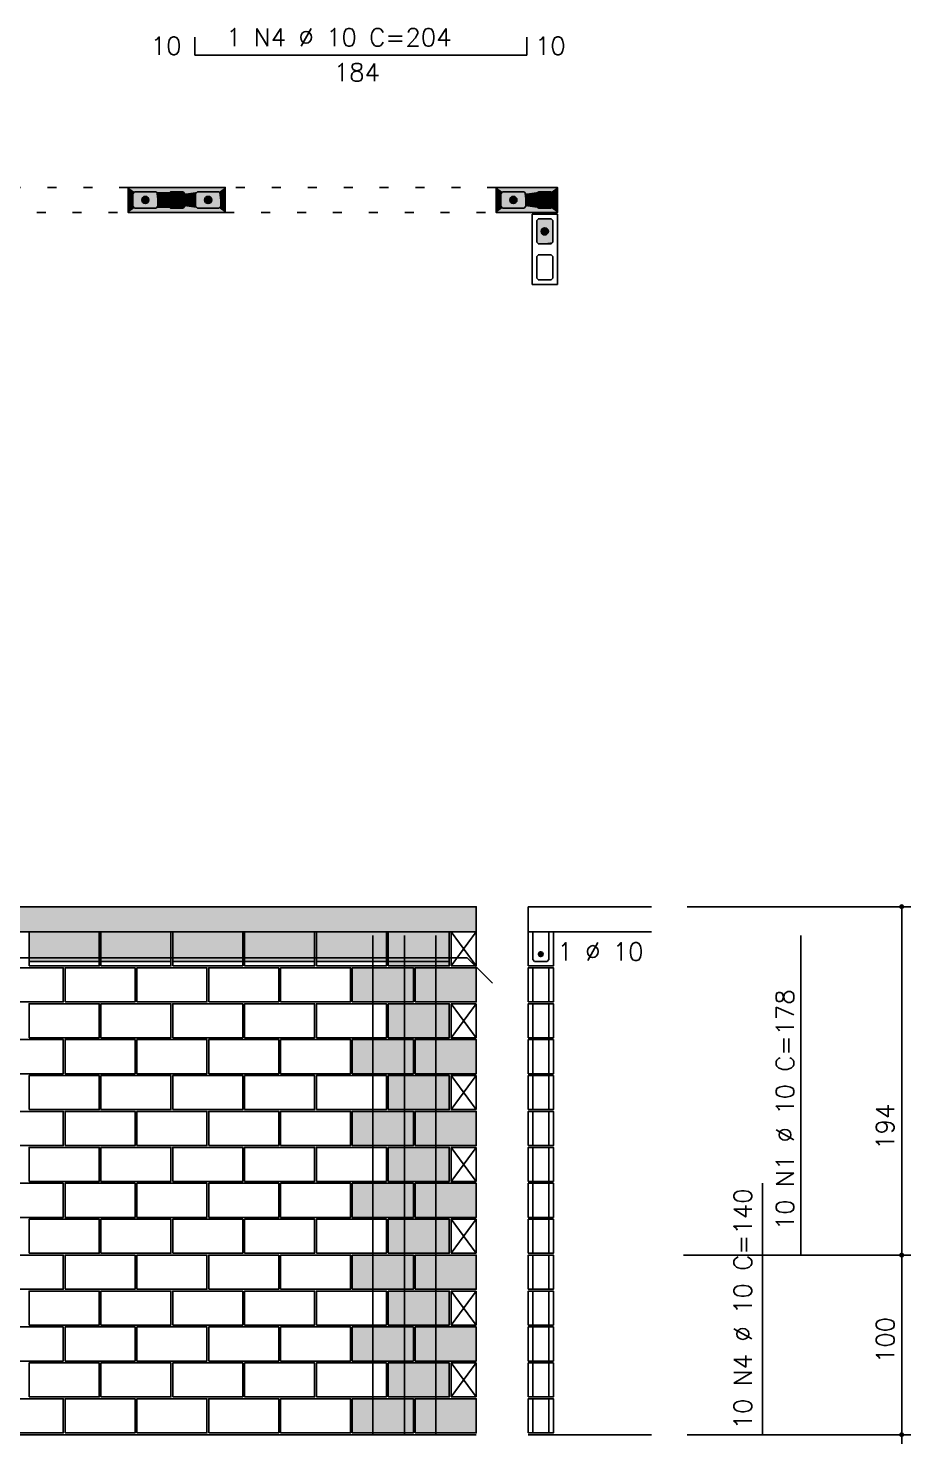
# Model space of a CAD drawing. Extents: x -1.9 to 86, y -1.6 to 60.9.
# Drawn here: x 26.25 to 36.08, y 29.34 to 45.1 of the extents above; entities that cross this region are included whole.
import ezdxf

# ---------------------------------------------------------------- set-up
doc = ezdxf.new("R2010")
doc.units = 0
doc.header["$MEASUREMENT"] = 0
doc.linetypes.add('ESTILO_TQS_0002', pattern=[0.4, 0.1, -0.3])
for name, color, linetype in [('PENA_01', 1, 'CONTINUOUS'), ('PENA_02', 2, 'CONTINUOUS'), ('PENA_03', 3, 'CONTINUOUS'), ('PENA_05', 5, 'CONTINUOUS'), ('PENA_09', 254, 'CONTINUOUS'), ('PENA_11', 252, 'CONTINUOUS'), ('PENA_19', 240, 'CONTINUOUS'), ('PENA_21', 100, 'CONTINUOUS')]:
    doc.layers.add(name, color=color, linetype=linetype)
doc.styles.get("Standard").update_dxf_attribs({"font": 'ROMANS.SHX'})

msp = doc.modelspace()

# ---------------------------------------------------------------- linework, layer by layer
at = {"layer": 'PENA_01', "linetype": 'Continuous'}
for p, q in [((26.257, 34.707), (27.037, 34.707)), ((27.057, 34.707), (27.837, 34.707)), ((27.857, 34.707), (28.637, 34.707)), ((28.657, 34.707), (29.437, 34.707)), ((29.457, 34.707), (30.237, 34.707)), ((30.257, 34.707), (30.937, 34.707))]:
    msp.add_line(p, q, dxfattribs=at)
for points in [[(27.411, 43.257), (27.431, 43.277), (27.671, 43.277), (27.691, 43.257), (27.691, 43.117), (27.671, 43.097), (27.431, 43.097), (27.411, 43.117), (27.411, 43.257)], [(27.811, 43.257), (27.831, 43.277), (27.971, 43.277), (27.991, 43.257), (27.991, 43.117), (27.971, 43.097), (27.831, 43.097), (27.811, 43.117), (27.811, 43.257)], [(28.111, 43.257), (28.131, 43.277), (28.371, 43.277), (28.391, 43.257), (28.391, 43.117), (28.371, 43.097), (28.131, 43.097), (28.111, 43.117), (28.111, 43.257)], [(31.771, 43.277), (31.531, 43.277), (31.511, 43.257), (31.511, 43.117), (31.531, 43.097), (31.771, 43.097), (31.791, 43.117), (31.791, 43.257), (31.771, 43.277)], [(32.071, 43.277), (31.931, 43.277), (31.911, 43.257), (31.911, 43.117), (31.931, 43.097), (32.071, 43.097), (32.091, 43.117), (32.091, 43.257), (32.071, 43.277)], [(32.071, 42.697), (32.091, 42.717), (32.091, 42.957), (32.071, 42.977), (31.931, 42.977), (31.911, 42.957), (31.911, 42.717), (31.931, 42.697), (32.071, 42.697)], [(32.071, 42.297), (32.091, 42.317), (32.091, 42.557), (32.071, 42.577), (31.931, 42.577), (31.911, 42.557), (31.911, 42.317), (31.931, 42.297), (32.071, 42.297)]]:
    msp.add_lwpolyline(points, dxfattribs=at)
at = {"layer": 'PENA_02', "linetype": 'Continuous'}
for p, q in [((27.361, 43.327), (28.441, 43.327)), ((27.361, 43.047), (27.361, 43.327)), ((28.441, 43.327), (28.441, 43.047)), ((28.441, 43.047), (27.361, 43.047)), ((31.237, 35.037), (30.957, 35.037)), ((30.957, 35.037), (30.957, 34.657)), ((31.237, 34.657), (31.237, 35.037)), ((30.957, 34.657), (31.237, 34.657)), ((31.237, 34.237), (30.957, 34.237)), ((30.957, 34.237), (30.957, 33.857)), ((31.237, 33.857), (31.237, 34.237)), ((30.957, 33.857), (31.237, 33.857)), ((31.237, 33.437), (30.957, 33.437)), ((30.957, 33.437), (30.957, 33.057)), ((31.237, 33.057), (31.237, 33.437)), ((30.957, 33.057), (31.237, 33.057)), ((31.237, 32.637), (30.957, 32.637)), ((30.957, 32.637), (30.957, 32.257)), ((31.237, 32.257), (31.237, 32.637)), ((30.957, 32.257), (31.237, 32.257)), ((31.237, 31.837), (30.957, 31.837)), ((30.957, 31.837), (30.957, 31.457)), ((31.237, 31.457), (31.237, 31.837)), ((30.957, 31.457), (31.237, 31.457)), ((31.237, 31.037), (30.957, 31.037)), ((30.957, 31.037), (30.957, 30.657)), ((31.237, 30.657), (31.237, 31.037)), ((30.957, 30.657), (31.237, 30.657)), ((31.237, 30.237), (30.957, 30.237)), ((30.957, 30.237), (30.957, 29.857)), ((31.237, 29.857), (31.237, 30.237)), ((30.957, 29.857), (31.237, 29.857)), ((8.257, 29.437), (31.237, 29.437))]:
    msp.add_line(p, q, dxfattribs=at)
for points in [[(32.141, 43.327), (31.461, 43.327), (31.461, 43.047), (32.141, 43.047), (32.141, 43.327)], [(32.141, 42.247), (32.141, 43.027), (31.861, 43.027), (31.861, 42.247), (32.141, 42.247)], [(8.257, 35.317), (31.237, 35.317), (31.237, 35.037), (21.537, 35.037), (21.537, 33.857), (21.257, 33.857), (21.257, 35.037), (8.257, 35.037), (8.257, 35.317)], [(26.257, 34.657), (27.037, 34.657), (27.037, 35.037), (26.257, 35.037), (26.257, 34.657)], [(27.057, 34.657), (27.837, 34.657), (27.837, 35.037), (27.057, 35.037), (27.057, 34.657)], [(27.857, 34.657), (28.637, 34.657), (28.637, 35.037), (27.857, 35.037), (27.857, 34.657)], [(28.657, 34.657), (29.437, 34.657), (29.437, 35.037), (28.657, 35.037), (28.657, 34.657)], [(29.457, 34.657), (30.237, 34.657), (30.237, 35.037), (29.457, 35.037), (29.457, 34.657)], [(30.257, 34.657), (30.937, 34.657), (30.937, 35.037), (30.257, 35.037), (30.257, 34.657)], [(25.857, 34.257), (26.637, 34.257), (26.637, 34.637), (25.857, 34.637), (25.857, 34.257)], [(26.657, 34.257), (27.437, 34.257), (27.437, 34.637), (26.657, 34.637), (26.657, 34.257)], [(27.457, 34.257), (28.237, 34.257), (28.237, 34.637), (27.457, 34.637), (27.457, 34.257)], [(28.257, 34.257), (29.037, 34.257), (29.037, 34.637), (28.257, 34.637), (28.257, 34.257)], [(29.057, 34.257), (29.837, 34.257), (29.837, 34.637), (29.057, 34.637), (29.057, 34.257)], [(29.857, 34.257), (30.537, 34.257), (30.537, 34.637), (29.857, 34.637), (29.857, 34.257)], [(30.557, 34.257), (31.237, 34.257), (31.237, 34.637), (30.557, 34.637), (30.557, 34.257)], [(26.257, 33.857), (27.037, 33.857), (27.037, 34.237), (26.257, 34.237), (26.257, 33.857)], [(27.057, 33.857), (27.837, 33.857), (27.837, 34.237), (27.057, 34.237), (27.057, 33.857)], [(27.857, 33.857), (28.637, 33.857), (28.637, 34.237), (27.857, 34.237), (27.857, 33.857)], [(28.657, 33.857), (29.437, 33.857), (29.437, 34.237), (28.657, 34.237), (28.657, 33.857)], [(29.457, 33.857), (30.237, 33.857), (30.237, 34.237), (29.457, 34.237), (29.457, 33.857)], [(30.257, 33.857), (30.937, 33.857), (30.937, 34.237), (30.257, 34.237), (30.257, 33.857)], [(25.857, 33.457), (26.637, 33.457), (26.637, 33.837), (25.857, 33.837), (25.857, 33.457)], [(26.657, 33.457), (27.437, 33.457), (27.437, 33.837), (26.657, 33.837), (26.657, 33.457)], [(27.457, 33.457), (28.237, 33.457), (28.237, 33.837), (27.457, 33.837), (27.457, 33.457)], [(28.257, 33.457), (29.037, 33.457), (29.037, 33.837), (28.257, 33.837), (28.257, 33.457)], [(29.057, 33.457), (29.837, 33.457), (29.837, 33.837), (29.057, 33.837), (29.057, 33.457)], [(29.857, 33.457), (30.537, 33.457), (30.537, 33.837), (29.857, 33.837), (29.857, 33.457)], [(30.557, 33.457), (31.237, 33.457), (31.237, 33.837), (30.557, 33.837), (30.557, 33.457)], [(26.257, 33.057), (27.037, 33.057), (27.037, 33.437), (26.257, 33.437), (26.257, 33.057)], [(27.057, 33.057), (27.837, 33.057), (27.837, 33.437), (27.057, 33.437), (27.057, 33.057)], [(27.857, 33.057), (28.637, 33.057), (28.637, 33.437), (27.857, 33.437), (27.857, 33.057)], [(28.657, 33.057), (29.437, 33.057), (29.437, 33.437), (28.657, 33.437), (28.657, 33.057)], [(29.457, 33.057), (30.237, 33.057), (30.237, 33.437), (29.457, 33.437), (29.457, 33.057)], [(30.257, 33.057), (30.937, 33.057), (30.937, 33.437), (30.257, 33.437), (30.257, 33.057)], [(25.857, 32.657), (26.637, 32.657), (26.637, 33.037), (25.857, 33.037), (25.857, 32.657)], [(26.657, 32.657), (27.437, 32.657), (27.437, 33.037), (26.657, 33.037), (26.657, 32.657)], [(27.457, 32.657), (28.237, 32.657), (28.237, 33.037), (27.457, 33.037), (27.457, 32.657)], [(28.257, 32.657), (29.037, 32.657), (29.037, 33.037), (28.257, 33.037), (28.257, 32.657)], [(29.057, 32.657), (29.837, 32.657), (29.837, 33.037), (29.057, 33.037), (29.057, 32.657)], [(29.857, 32.657), (30.537, 32.657), (30.537, 33.037), (29.857, 33.037), (29.857, 32.657)], [(30.557, 32.657), (31.237, 32.657), (31.237, 33.037), (30.557, 33.037), (30.557, 32.657)], [(26.257, 32.257), (27.037, 32.257), (27.037, 32.637), (26.257, 32.637), (26.257, 32.257)], [(27.057, 32.257), (27.837, 32.257), (27.837, 32.637), (27.057, 32.637), (27.057, 32.257)], [(27.857, 32.257), (28.637, 32.257), (28.637, 32.637), (27.857, 32.637), (27.857, 32.257)], [(28.657, 32.257), (29.437, 32.257), (29.437, 32.637), (28.657, 32.637), (28.657, 32.257)], [(29.457, 32.257), (30.237, 32.257), (30.237, 32.637), (29.457, 32.637), (29.457, 32.257)], [(30.257, 32.257), (30.937, 32.257), (30.937, 32.637), (30.257, 32.637), (30.257, 32.257)], [(25.857, 31.857), (26.637, 31.857), (26.637, 32.237), (25.857, 32.237), (25.857, 31.857)], [(26.657, 31.857), (27.437, 31.857), (27.437, 32.237), (26.657, 32.237), (26.657, 31.857)], [(27.457, 31.857), (28.237, 31.857), (28.237, 32.237), (27.457, 32.237), (27.457, 31.857)], [(28.257, 31.857), (29.037, 31.857), (29.037, 32.237), (28.257, 32.237), (28.257, 31.857)], [(29.057, 31.857), (29.837, 31.857), (29.837, 32.237), (29.057, 32.237), (29.057, 31.857)], [(29.857, 31.857), (30.537, 31.857), (30.537, 32.237), (29.857, 32.237), (29.857, 31.857)], [(30.557, 31.857), (31.237, 31.857), (31.237, 32.237), (30.557, 32.237), (30.557, 31.857)], [(26.257, 31.457), (27.037, 31.457), (27.037, 31.837), (26.257, 31.837), (26.257, 31.457)], [(27.057, 31.457), (27.837, 31.457), (27.837, 31.837), (27.057, 31.837), (27.057, 31.457)], [(27.857, 31.457), (28.637, 31.457), (28.637, 31.837), (27.857, 31.837), (27.857, 31.457)], [(28.657, 31.457), (29.437, 31.457), (29.437, 31.837), (28.657, 31.837), (28.657, 31.457)], [(29.457, 31.457), (30.237, 31.457), (30.237, 31.837), (29.457, 31.837), (29.457, 31.457)], [(30.257, 31.457), (30.937, 31.457), (30.937, 31.837), (30.257, 31.837), (30.257, 31.457)], [(25.857, 31.057), (26.637, 31.057), (26.637, 31.437), (25.857, 31.437), (25.857, 31.057)], [(26.657, 31.057), (27.437, 31.057), (27.437, 31.437), (26.657, 31.437), (26.657, 31.057)], [(27.457, 31.057), (28.237, 31.057), (28.237, 31.437), (27.457, 31.437), (27.457, 31.057)], [(28.257, 31.057), (29.037, 31.057), (29.037, 31.437), (28.257, 31.437), (28.257, 31.057)], [(29.057, 31.057), (29.837, 31.057), (29.837, 31.437), (29.057, 31.437), (29.057, 31.057)], [(29.857, 31.057), (30.537, 31.057), (30.537, 31.437), (29.857, 31.437), (29.857, 31.057)], [(30.557, 31.057), (31.237, 31.057), (31.237, 31.437), (30.557, 31.437), (30.557, 31.057)], [(26.257, 30.657), (27.037, 30.657), (27.037, 31.037), (26.257, 31.037), (26.257, 30.657)], [(27.057, 30.657), (27.837, 30.657), (27.837, 31.037), (27.057, 31.037), (27.057, 30.657)], [(27.857, 30.657), (28.637, 30.657), (28.637, 31.037), (27.857, 31.037), (27.857, 30.657)], [(28.657, 30.657), (29.437, 30.657), (29.437, 31.037), (28.657, 31.037), (28.657, 30.657)], [(29.457, 30.657), (30.237, 30.657), (30.237, 31.037), (29.457, 31.037), (29.457, 30.657)], [(30.257, 30.657), (30.937, 30.657), (30.937, 31.037), (30.257, 31.037), (30.257, 30.657)], [(25.857, 30.257), (26.637, 30.257), (26.637, 30.637), (25.857, 30.637), (25.857, 30.257)], [(26.657, 30.257), (27.437, 30.257), (27.437, 30.637), (26.657, 30.637), (26.657, 30.257)], [(27.457, 30.257), (28.237, 30.257), (28.237, 30.637), (27.457, 30.637), (27.457, 30.257)], [(28.257, 30.257), (29.037, 30.257), (29.037, 30.637), (28.257, 30.637), (28.257, 30.257)], [(29.057, 30.257), (29.837, 30.257), (29.837, 30.637), (29.057, 30.637), (29.057, 30.257)], [(29.857, 30.257), (30.537, 30.257), (30.537, 30.637), (29.857, 30.637), (29.857, 30.257)], [(30.557, 30.257), (31.237, 30.257), (31.237, 30.637), (30.557, 30.637), (30.557, 30.257)], [(26.257, 29.857), (27.037, 29.857), (27.037, 30.237), (26.257, 30.237), (26.257, 29.857)], [(27.057, 29.857), (27.837, 29.857), (27.837, 30.237), (27.057, 30.237), (27.057, 29.857)], [(27.857, 29.857), (28.637, 29.857), (28.637, 30.237), (27.857, 30.237), (27.857, 29.857)], [(28.657, 29.857), (29.437, 29.857), (29.437, 30.237), (28.657, 30.237), (28.657, 29.857)], [(29.457, 29.857), (30.237, 29.857), (30.237, 30.237), (29.457, 30.237), (29.457, 29.857)], [(30.257, 29.857), (30.937, 29.857), (30.937, 30.237), (30.257, 30.237), (30.257, 29.857)], [(25.857, 29.457), (26.637, 29.457), (26.637, 29.837), (25.857, 29.837), (25.857, 29.457)], [(26.657, 29.457), (27.437, 29.457), (27.437, 29.837), (26.657, 29.837), (26.657, 29.457)], [(27.457, 29.457), (28.237, 29.457), (28.237, 29.837), (27.457, 29.837), (27.457, 29.457)], [(28.257, 29.457), (29.037, 29.457), (29.037, 29.837), (28.257, 29.837), (28.257, 29.457)], [(29.057, 29.457), (29.837, 29.457), (29.837, 29.837), (29.057, 29.837), (29.057, 29.457)], [(29.857, 29.457), (30.537, 29.457), (30.537, 29.837), (29.857, 29.837), (29.857, 29.457)], [(30.557, 29.457), (31.237, 29.457), (31.237, 29.837), (30.557, 29.837), (30.557, 29.457)]]:
    msp.add_lwpolyline(points, dxfattribs=at)
for centre, radius in [((35.977, 35.317), 0.02), ((35.977, 35.317), 0.01), ((35.977, 31.437), 0.02), ((35.977, 31.437), 0.01), ((35.977, 29.437), 0.02), ((35.977, 29.437), 0.01)]:
    msp.add_circle(centre, radius, dxfattribs=at)
at = {"layer": 'PENA_03', "linetype": 'Continuous'}
for p, q in [((31.817, 35.317), (31.817, 34.657)), ((31.817, 35.317), (33.188, 35.317)), ((33.588, 35.317), (36.077, 35.317)), ((35.977, 29.337), (35.977, 35.317)), ((30.957, 34.657), (31.237, 35.037)), ((31.237, 34.657), (30.957, 35.037)), ((31.817, 35.037), (33.188, 35.037)), ((31.867, 34.257), (31.867, 34.637)), ((32.047, 34.257), (32.047, 34.637)), ((30.957, 33.857), (31.237, 34.237)), ((31.237, 33.857), (30.957, 34.237)), ((31.867, 33.857), (31.867, 34.237)), ((32.047, 33.857), (32.047, 34.237)), ((31.867, 33.457), (31.867, 33.837)), ((32.047, 33.457), (32.047, 33.837)), ((30.957, 33.057), (31.237, 33.437)), ((31.237, 33.057), (30.957, 33.437)), ((31.867, 33.057), (31.867, 33.437)), ((32.047, 33.057), (32.047, 33.437)), ((31.867, 32.657), (31.867, 33.037)), ((32.047, 32.657), (32.047, 33.037)), ((30.957, 32.257), (31.237, 32.637)), ((31.237, 32.257), (30.957, 32.637)), ((31.867, 32.257), (31.867, 32.637)), ((32.047, 32.257), (32.047, 32.637)), ((31.867, 31.857), (31.867, 32.237)), ((32.047, 31.857), (32.047, 32.237)), ((30.957, 31.457), (31.237, 31.837)), ((31.237, 31.457), (30.957, 31.837)), ((31.867, 31.457), (31.867, 31.837)), ((32.047, 31.457), (32.047, 31.837)), ((31.867, 31.057), (31.867, 31.437)), ((32.047, 31.057), (32.047, 31.437)), ((33.546, 31.437), (36.077, 31.437)), ((30.957, 30.657), (31.237, 31.037)), ((31.237, 30.657), (30.957, 31.037)), ((31.867, 30.657), (31.867, 31.037)), ((32.047, 30.657), (32.047, 31.037)), ((31.867, 30.257), (31.867, 30.637)), ((32.047, 30.257), (32.047, 30.637)), ((30.957, 29.857), (31.237, 30.237)), ((31.237, 29.857), (30.957, 30.237)), ((31.867, 29.857), (31.867, 30.237)), ((32.047, 29.857), (32.047, 30.237)), ((31.867, 29.457), (31.867, 29.837)), ((32.047, 29.457), (32.047, 29.837)), ((31.817, 29.437), (33.188, 29.437)), ((33.588, 29.437), (36.077, 29.437))]:
    msp.add_line(p, q, dxfattribs=at)
at = {"layer": 'PENA_03', "linetype": 'ESTILO_TQS_0002'}
for points in [[(24.341, 43.327), (24.341, 43.047), (27.361, 43.047), (27.361, 43.327), (24.341, 43.327)], [(28.441, 43.327), (28.441, 43.047), (31.461, 43.047), (31.461, 43.327), (28.441, 43.327)]]:
    msp.add_lwpolyline(points, dxfattribs=at)
at = {"layer": 'PENA_03', "linetype": 'Continuous'}
for points in [[(27.691, 43.117), (27.671, 43.097), (27.431, 43.097), (27.411, 43.117), (27.411, 43.257), (27.431, 43.277), (27.671, 43.277), (27.691, 43.257), (27.691, 43.117)], [(27.991, 43.117), (27.971, 43.097), (27.831, 43.097), (27.811, 43.117), (27.811, 43.257), (27.831, 43.277), (27.971, 43.277), (27.991, 43.257), (27.991, 43.117)], [(28.391, 43.117), (28.371, 43.097), (28.131, 43.097), (28.111, 43.117), (28.111, 43.257), (28.131, 43.277), (28.371, 43.277), (28.391, 43.257), (28.391, 43.117)], [(31.791, 43.117), (31.771, 43.097), (31.531, 43.097), (31.511, 43.117), (31.511, 43.257), (31.531, 43.277), (31.771, 43.277), (31.791, 43.257), (31.791, 43.117)], [(32.091, 43.117), (32.071, 43.097), (31.931, 43.097), (31.911, 43.117), (31.911, 43.257), (31.931, 43.277), (32.071, 43.277), (32.091, 43.257), (32.091, 43.117)], [(31.931, 42.697), (31.911, 42.717), (31.911, 42.957), (31.931, 42.977), (32.071, 42.977), (32.091, 42.957), (32.091, 42.717), (32.071, 42.697), (31.931, 42.697)], [(31.817, 34.657), (32.097, 34.657), (32.097, 35.037)], [(32.047, 35.037), (32.047, 34.727), (32.027, 34.707), (31.887, 34.707), (31.867, 34.727), (31.867, 35.037)], [(31.982, 34.788), (31.98, 34.799), (31.974, 34.807), (31.965, 34.812), (31.954, 34.813), (31.944, 34.81), (31.937, 34.803), (31.932, 34.794), (31.932, 34.783), (31.937, 34.774), (31.944, 34.767), (31.954, 34.764), (31.965, 34.765), (31.974, 34.77), (31.98, 34.778), (31.982, 34.788)], [(31.817, 34.257), (32.097, 34.257), (32.097, 34.637), (31.817, 34.637), (31.817, 34.257)], [(31.817, 33.857), (32.097, 33.857), (32.097, 34.237), (31.817, 34.237), (31.817, 33.857)], [(31.817, 33.457), (32.097, 33.457), (32.097, 33.837), (31.817, 33.837), (31.817, 33.457)], [(31.817, 33.057), (32.097, 33.057), (32.097, 33.437), (31.817, 33.437), (31.817, 33.057)], [(31.817, 32.657), (32.097, 32.657), (32.097, 33.037), (31.817, 33.037), (31.817, 32.657)], [(31.817, 32.257), (32.097, 32.257), (32.097, 32.637), (31.817, 32.637), (31.817, 32.257)], [(31.817, 31.857), (32.097, 31.857), (32.097, 32.237), (31.817, 32.237), (31.817, 31.857)], [(31.817, 31.457), (32.097, 31.457), (32.097, 31.837), (31.817, 31.837), (31.817, 31.457)], [(31.817, 31.057), (32.097, 31.057), (32.097, 31.437), (31.817, 31.437), (31.817, 31.057)], [(31.817, 30.657), (32.097, 30.657), (32.097, 31.037), (31.817, 31.037), (31.817, 30.657)], [(31.817, 30.257), (32.097, 30.257), (32.097, 30.637), (31.817, 30.637), (31.817, 30.257)], [(31.817, 29.857), (32.097, 29.857), (32.097, 30.237), (31.817, 30.237), (31.817, 29.857)], [(31.817, 29.457), (32.097, 29.457), (32.097, 29.837), (31.817, 29.837), (31.817, 29.457)]]:
    msp.add_lwpolyline(points, dxfattribs=at)
for centre, radius in [((27.551, 43.187), 0.04), ((27.901, 43.187), 0.04), ((28.251, 43.187), 0.04), ((31.651, 43.187), 0.04), ((32.001, 43.187), 0.04), ((32.001, 42.837), 0.04), ((31.957, 34.788), 0.025)]:
    msp.add_circle(centre, radius, dxfattribs=at)
for points in [[(27.591, 43.187), (27.531, 43.222), (27.513, 43.201)], [(27.591, 43.187), (27.513, 43.201), (27.513, 43.173)], [(27.591, 43.187), (27.513, 43.173), (27.531, 43.152)], [(27.591, 43.187), (27.558, 43.227), (27.531, 43.222)], [(27.591, 43.187), (27.531, 43.152), (27.558, 43.148)], [(27.591, 43.187), (27.581, 43.213), (27.558, 43.227)], [(27.591, 43.187), (27.558, 43.148), (27.581, 43.161)], [(27.591, 43.187), (27.581, 43.161), (27.591, 43.187)], [(27.941, 43.187), (27.881, 43.222), (27.863, 43.201)], [(27.941, 43.187), (27.863, 43.201), (27.863, 43.173)], [(27.941, 43.187), (27.863, 43.173), (27.881, 43.152)], [(27.941, 43.187), (27.908, 43.227), (27.881, 43.222)], [(27.941, 43.187), (27.881, 43.152), (27.908, 43.148)], [(27.941, 43.187), (27.931, 43.213), (27.908, 43.227)], [(27.941, 43.187), (27.908, 43.148), (27.931, 43.161)], [(27.941, 43.187), (27.931, 43.161), (27.941, 43.187)], [(28.291, 43.187), (28.231, 43.222), (28.213, 43.201)], [(28.291, 43.187), (28.213, 43.201), (28.213, 43.173)], [(28.291, 43.187), (28.213, 43.173), (28.231, 43.152)], [(28.291, 43.187), (28.258, 43.227), (28.231, 43.222)], [(28.291, 43.187), (28.231, 43.152), (28.258, 43.148)], [(28.291, 43.187), (28.281, 43.213), (28.258, 43.227)], [(28.291, 43.187), (28.258, 43.148), (28.281, 43.161)], [(28.291, 43.187), (28.281, 43.161), (28.291, 43.187)], [(31.691, 43.187), (31.631, 43.222), (31.613, 43.201)], [(31.691, 43.187), (31.613, 43.201), (31.613, 43.173)], [(31.691, 43.187), (31.613, 43.173), (31.631, 43.152)], [(31.691, 43.187), (31.658, 43.227), (31.631, 43.222)], [(31.691, 43.187), (31.631, 43.152), (31.658, 43.148)], [(31.691, 43.187), (31.681, 43.213), (31.658, 43.227)], [(31.691, 43.187), (31.658, 43.148), (31.681, 43.161)], [(31.691, 43.187), (31.681, 43.161), (31.691, 43.187)], [(32.041, 43.187), (31.981, 43.222), (31.963, 43.201)], [(32.041, 43.187), (31.963, 43.201), (31.963, 43.173)], [(32.041, 43.187), (31.963, 43.173), (31.981, 43.152)], [(32.041, 43.187), (32.008, 43.227), (31.981, 43.222)], [(32.041, 43.187), (31.981, 43.152), (32.008, 43.148)], [(32.041, 43.187), (32.031, 43.213), (32.008, 43.227)], [(32.041, 43.187), (32.008, 43.148), (32.031, 43.161)], [(32.041, 43.187), (32.031, 43.161), (32.041, 43.187)], [(32.041, 42.837), (31.981, 42.872), (31.963, 42.851)], [(32.041, 42.837), (32.008, 42.877), (31.981, 42.872)], [(32.041, 42.837), (32.031, 42.863), (32.008, 42.877)], [(32.041, 42.837), (31.963, 42.851), (31.963, 42.823)], [(32.041, 42.837), (31.963, 42.823), (31.981, 42.802)], [(32.041, 42.837), (31.981, 42.802), (32.008, 42.798)], [(32.041, 42.837), (32.008, 42.798), (32.031, 42.811)], [(32.041, 42.837), (32.031, 42.811), (32.041, 42.837)], [(31.982, 34.788), (31.937, 34.803), (31.932, 34.794)], [(31.982, 34.788), (31.932, 34.794), (31.932, 34.783)], [(31.982, 34.788), (31.932, 34.783), (31.937, 34.774)], [(31.982, 34.788), (31.944, 34.81), (31.933, 34.797)], [(31.982, 34.788), (31.933, 34.797), (31.933, 34.78)], [(31.982, 34.788), (31.933, 34.78), (31.944, 34.767)], [(31.982, 34.788), (31.944, 34.81), (31.937, 34.803)], [(31.982, 34.788), (31.937, 34.774), (31.944, 34.767)], [(31.982, 34.788), (31.961, 34.813), (31.944, 34.81)], [(31.982, 34.788), (31.954, 34.813), (31.944, 34.81)], [(31.982, 34.788), (31.944, 34.767), (31.961, 34.764)], [(31.982, 34.788), (31.944, 34.767), (31.954, 34.764)], [(31.982, 34.788), (31.965, 34.812), (31.954, 34.813)], [(31.982, 34.788), (31.954, 34.764), (31.965, 34.765)], [(31.982, 34.788), (31.976, 34.805), (31.961, 34.813)], [(31.982, 34.788), (31.961, 34.764), (31.976, 34.772)], [(31.982, 34.788), (31.974, 34.807), (31.965, 34.812)], [(31.982, 34.788), (31.965, 34.765), (31.974, 34.77)], [(31.982, 34.788), (31.98, 34.799), (31.974, 34.807)], [(31.982, 34.788), (31.974, 34.77), (31.98, 34.778)], [(31.982, 34.788), (31.976, 34.772), (31.982, 34.788)], [(31.982, 34.788), (31.98, 34.778), (31.982, 34.788)]]:
    msp.add_solid(points, dxfattribs=at)
at = {"layer": 'PENA_05', "linetype": 'Continuous'}
for p, q in [((28.101, 44.998), (28.101, 44.798)), ((31.801, 44.798), (31.801, 44.998)), ((28.101, 44.798), (31.801, 44.798)), ((34.854, 31.435), (34.854, 34.997)), ((19.347, 34.747), (31.137, 34.748)), ((31.137, 34.748), (31.42, 34.465)), ((34.428, 29.437), (34.428, 32.237))]:
    msp.add_line(p, q, dxfattribs=at)
for points in [[(30.087, 34.997), (30.087, 29.437)], [(30.437, 34.997), (30.437, 29.437)], [(30.787, 34.997), (30.787, 29.437)]]:
    msp.add_lwpolyline(points, dxfattribs=at)
at = {"layer": 'PENA_09', "linetype": 'Continuous'}
for points in [[(26.257, 34.707), (27.037, 34.707), (27.037, 35.037), (26.257, 35.037), (26.257, 34.707)], [(27.057, 34.707), (27.837, 34.707), (27.837, 35.037), (27.057, 35.037), (27.057, 34.707)], [(27.857, 34.707), (28.637, 34.707), (28.637, 35.037), (27.857, 35.037), (27.857, 34.707)], [(28.657, 34.707), (29.437, 34.707), (29.437, 35.037), (28.657, 35.037), (28.657, 34.707)], [(29.457, 34.707), (30.237, 34.707), (30.237, 35.037), (29.457, 35.037), (29.457, 34.707)], [(30.257, 34.707), (30.937, 34.707), (30.937, 35.037), (30.257, 35.037), (30.257, 34.707)]]:
    msp.add_lwpolyline(points, dxfattribs=at)
for points in [[(26.257, 34.707), (27.037, 34.707), (27.037, 35.037)], [(26.257, 34.707), (27.037, 35.037), (26.257, 35.037)], [(26.257, 34.707), (26.257, 35.037), (26.257, 34.707)], [(27.057, 34.707), (27.837, 34.707), (27.837, 35.037)], [(27.057, 34.707), (27.837, 35.037), (27.057, 35.037)], [(27.057, 34.707), (27.057, 35.037), (27.057, 34.707)], [(27.857, 34.707), (28.637, 34.707), (28.637, 35.037)], [(27.857, 34.707), (28.637, 35.037), (27.857, 35.037)], [(27.857, 34.707), (27.857, 35.037), (27.857, 34.707)], [(28.657, 34.707), (29.437, 34.707), (29.437, 35.037)], [(28.657, 34.707), (29.437, 35.037), (28.657, 35.037)], [(28.657, 34.707), (28.657, 35.037), (28.657, 34.707)], [(29.457, 34.707), (30.237, 34.707), (30.237, 35.037)], [(29.457, 34.707), (30.237, 35.037), (29.457, 35.037)], [(29.457, 34.707), (29.457, 35.037), (29.457, 34.707)], [(30.257, 34.707), (30.937, 34.707), (30.937, 35.037)], [(30.257, 34.707), (30.937, 35.037), (30.257, 35.037)], [(30.257, 34.707), (30.257, 35.037), (30.257, 34.707)]]:
    msp.add_solid(points, dxfattribs=at)
at = {"layer": 'PENA_11', "linetype": 'Continuous'}
for points in [[(27.691, 43.117), (27.411, 43.257), (27.431, 43.277)], [(27.691, 43.117), (27.411, 43.117), (27.411, 43.257)], [(27.691, 43.117), (27.431, 43.277), (27.671, 43.277)], [(27.691, 43.117), (27.671, 43.277), (27.691, 43.257)], [(27.691, 43.117), (27.691, 43.257), (27.691, 43.117)], [(27.991, 43.117), (27.811, 43.257), (27.831, 43.277)], [(27.991, 43.117), (27.811, 43.117), (27.811, 43.257)], [(27.991, 43.117), (27.831, 43.277), (27.971, 43.277)], [(27.991, 43.117), (27.971, 43.277), (27.991, 43.257)], [(27.991, 43.117), (27.991, 43.257), (27.991, 43.117)], [(28.391, 43.117), (28.111, 43.257), (28.131, 43.277)], [(28.391, 43.117), (28.111, 43.117), (28.111, 43.257)], [(28.391, 43.117), (28.131, 43.277), (28.371, 43.277)], [(28.391, 43.117), (28.371, 43.277), (28.391, 43.257)], [(28.391, 43.117), (28.391, 43.257), (28.391, 43.117)], [(31.791, 43.117), (31.511, 43.257), (31.531, 43.277)], [(31.791, 43.117), (31.511, 43.117), (31.511, 43.257)], [(31.791, 43.117), (31.531, 43.277), (31.771, 43.277)], [(31.791, 43.117), (31.771, 43.277), (31.791, 43.257)], [(31.791, 43.117), (31.791, 43.257), (31.791, 43.117)], [(32.091, 43.117), (31.911, 43.257), (31.931, 43.277)], [(32.091, 43.117), (31.911, 43.117), (31.911, 43.257)], [(32.091, 43.117), (31.931, 43.277), (32.071, 43.277)], [(32.091, 43.117), (32.071, 43.277), (32.091, 43.257)], [(32.091, 43.117), (32.091, 43.257), (32.091, 43.117)], [(27.691, 43.117), (27.431, 43.097), (27.411, 43.117)], [(27.691, 43.117), (27.671, 43.097), (27.431, 43.097)], [(27.991, 43.117), (27.831, 43.097), (27.811, 43.117)], [(27.991, 43.117), (27.971, 43.097), (27.831, 43.097)], [(28.391, 43.117), (28.131, 43.097), (28.111, 43.117)], [(28.391, 43.117), (28.371, 43.097), (28.131, 43.097)], [(31.791, 43.117), (31.531, 43.097), (31.511, 43.117)], [(31.791, 43.117), (31.771, 43.097), (31.531, 43.097)], [(32.091, 43.117), (31.931, 43.097), (31.911, 43.117)], [(32.091, 43.117), (32.071, 43.097), (31.931, 43.097)], [(31.931, 42.697), (31.911, 42.957), (31.931, 42.977)], [(31.931, 42.697), (31.911, 42.717), (31.911, 42.957)], [(31.931, 42.697), (31.931, 42.977), (32.071, 42.977)], [(31.931, 42.697), (32.071, 42.977), (32.091, 42.957)], [(31.931, 42.697), (32.091, 42.957), (32.091, 42.717)], [(31.931, 42.697), (32.091, 42.717), (32.071, 42.697)], [(31.931, 42.697), (32.071, 42.697), (31.931, 42.697)], [(21.257, 35.037), (8.257, 35.317), (31.237, 35.317)], [(21.257, 35.037), (31.237, 35.317), (21.537, 35.037)], [(21.537, 35.037), (31.237, 35.317), (31.237, 35.037)]]:
    msp.add_solid(points, dxfattribs=at)
at = {"layer": 'PENA_19', "linetype": 'Continuous'}
for points in [[(27.361, 43.187), (27.411, 43.187), (27.411, 43.257), (27.431, 43.277), (27.671, 43.277), (27.691, 43.257), (27.691, 43.187), (27.811, 43.187), (27.811, 43.257), (27.831, 43.277), (27.971, 43.277), (27.991, 43.257), (27.991, 43.187), (28.111, 43.187), (28.111, 43.257), (28.131, 43.277), (28.371, 43.277), (28.391, 43.257), (28.391, 43.187), (28.441, 43.187), (28.441, 43.327), (27.361, 43.327), (27.361, 43.187)], [(27.361, 43.187), (27.411, 43.187), (27.411, 43.117), (27.431, 43.097), (27.671, 43.097), (27.691, 43.117), (27.691, 43.187), (27.811, 43.187), (27.811, 43.117), (27.831, 43.097), (27.971, 43.097), (27.991, 43.117), (27.991, 43.187), (28.111, 43.187), (28.111, 43.117), (28.131, 43.097), (28.371, 43.097), (28.391, 43.117), (28.391, 43.187), (28.441, 43.187), (28.441, 43.047), (27.361, 43.047), (27.361, 43.187)]]:
    msp.add_lwpolyline(points, dxfattribs=at)
for points in [[(28.441, 43.327), (27.361, 43.327), (27.431, 43.277)], [(27.361, 43.327), (27.361, 43.187), (27.411, 43.187)], [(27.361, 43.327), (27.411, 43.187), (27.411, 43.257)], [(27.361, 43.327), (27.411, 43.257), (27.431, 43.277)], [(27.361, 43.047), (27.361, 43.187), (27.411, 43.187)], [(27.361, 43.047), (27.411, 43.187), (27.411, 43.117)], [(28.441, 43.327), (27.431, 43.277), (27.671, 43.277)], [(28.441, 43.327), (27.671, 43.277), (27.831, 43.277)], [(27.691, 43.257), (27.831, 43.277), (27.671, 43.277)], [(27.691, 43.257), (27.811, 43.257), (27.831, 43.277)], [(27.691, 43.257), (27.691, 43.187), (27.811, 43.187)], [(27.691, 43.257), (27.811, 43.187), (27.811, 43.257)], [(27.691, 43.117), (27.691, 43.187), (27.811, 43.187)], [(27.691, 43.117), (27.811, 43.187), (27.811, 43.117)], [(28.441, 43.327), (27.831, 43.277), (27.971, 43.277)], [(28.441, 43.327), (27.971, 43.277), (27.991, 43.257)], [(28.441, 43.327), (27.991, 43.257), (28.131, 43.277)], [(27.991, 43.257), (28.111, 43.257), (28.131, 43.277)], [(27.991, 43.257), (27.991, 43.187), (28.111, 43.187)], [(27.991, 43.257), (28.111, 43.187), (28.111, 43.257)], [(27.991, 43.117), (27.991, 43.187), (28.111, 43.187)], [(27.991, 43.117), (28.111, 43.187), (28.111, 43.117)], [(28.441, 43.327), (28.131, 43.277), (28.371, 43.277)], [(28.441, 43.327), (28.371, 43.277), (28.391, 43.257)], [(28.441, 43.327), (28.391, 43.257), (28.441, 43.187)], [(28.441, 43.187), (28.391, 43.257), (28.391, 43.187)], [(28.441, 43.047), (28.391, 43.117), (28.441, 43.187)], [(28.441, 43.187), (28.391, 43.117), (28.391, 43.187)], [(27.361, 43.047), (27.411, 43.117), (27.431, 43.097)], [(28.441, 43.047), (27.361, 43.047), (27.431, 43.097)], [(28.441, 43.047), (27.431, 43.097), (27.671, 43.097)], [(27.691, 43.117), (27.831, 43.097), (27.671, 43.097)], [(28.441, 43.047), (27.671, 43.097), (27.831, 43.097)], [(27.691, 43.117), (27.811, 43.117), (27.831, 43.097)], [(28.441, 43.047), (27.831, 43.097), (27.971, 43.097)], [(28.441, 43.047), (27.971, 43.097), (27.991, 43.117)], [(28.441, 43.047), (27.991, 43.117), (28.131, 43.097)], [(27.991, 43.117), (28.111, 43.117), (28.131, 43.097)], [(28.441, 43.047), (28.131, 43.097), (28.371, 43.097)], [(28.441, 43.047), (28.371, 43.097), (28.391, 43.117)]]:
    msp.add_solid(points, dxfattribs=at)
at = {"layer": 'PENA_21', "linetype": 'Continuous'}
for points in [[(32.141, 43.187), (32.091, 43.187), (32.091, 43.257), (32.071, 43.277), (31.931, 43.277), (31.911, 43.257), (31.911, 43.187), (31.791, 43.187), (31.791, 43.257), (31.771, 43.277), (31.531, 43.277), (31.511, 43.257), (31.511, 43.187), (31.461, 43.187), (31.461, 43.327), (32.141, 43.327), (32.141, 43.187)], [(32.141, 43.187), (32.091, 43.187), (32.091, 43.117), (32.071, 43.097), (31.931, 43.097), (31.911, 43.117), (31.911, 43.187), (31.791, 43.187), (31.791, 43.117), (31.771, 43.097), (31.531, 43.097), (31.511, 43.117), (31.511, 43.187), (31.461, 43.187), (31.461, 43.047), (32.141, 43.047), (32.141, 43.187)], [(30.257, 34.657), (30.937, 34.657), (30.937, 34.707), (30.257, 34.707), (30.257, 34.657)], [(29.857, 34.257), (30.537, 34.257), (30.537, 34.637), (29.857, 34.637), (29.857, 34.257)], [(30.557, 34.257), (31.237, 34.257), (31.237, 34.637), (30.557, 34.637), (30.557, 34.257)], [(30.257, 33.857), (30.937, 33.857), (30.937, 34.237), (30.257, 34.237), (30.257, 33.857)], [(29.857, 33.457), (30.537, 33.457), (30.537, 33.837), (29.857, 33.837), (29.857, 33.457)], [(30.557, 33.457), (31.237, 33.457), (31.237, 33.837), (30.557, 33.837), (30.557, 33.457)], [(30.257, 33.057), (30.937, 33.057), (30.937, 33.437), (30.257, 33.437), (30.257, 33.057)], [(29.857, 32.657), (30.537, 32.657), (30.537, 33.037), (29.857, 33.037), (29.857, 32.657)], [(30.557, 32.657), (31.237, 32.657), (31.237, 33.037), (30.557, 33.037), (30.557, 32.657)], [(30.257, 32.257), (30.937, 32.257), (30.937, 32.637), (30.257, 32.637), (30.257, 32.257)], [(29.857, 31.857), (30.537, 31.857), (30.537, 32.237), (29.857, 32.237), (29.857, 31.857)], [(30.557, 31.857), (31.237, 31.857), (31.237, 32.237), (30.557, 32.237), (30.557, 31.857)], [(30.257, 31.457), (30.937, 31.457), (30.937, 31.837), (30.257, 31.837), (30.257, 31.457)], [(29.857, 31.057), (30.537, 31.057), (30.537, 31.437), (29.857, 31.437), (29.857, 31.057)], [(30.557, 31.057), (31.237, 31.057), (31.237, 31.437), (30.557, 31.437), (30.557, 31.057)], [(30.257, 30.657), (30.937, 30.657), (30.937, 31.037), (30.257, 31.037), (30.257, 30.657)], [(29.857, 30.257), (30.537, 30.257), (30.537, 30.637), (29.857, 30.637), (29.857, 30.257)], [(30.557, 30.257), (31.237, 30.257), (31.237, 30.637), (30.557, 30.637), (30.557, 30.257)], [(30.257, 29.857), (30.937, 29.857), (30.937, 30.237), (30.257, 30.237), (30.257, 29.857)], [(29.857, 29.457), (30.537, 29.457), (30.537, 29.837), (29.857, 29.837), (29.857, 29.457)], [(30.557, 29.457), (31.237, 29.457), (31.237, 29.837), (30.557, 29.837), (30.557, 29.457)]]:
    msp.add_lwpolyline(points, dxfattribs=at)
for points in [[(32.141, 43.327), (31.531, 43.277), (31.461, 43.327)], [(31.531, 43.277), (31.511, 43.257), (31.461, 43.327)], [(31.461, 43.327), (31.511, 43.257), (31.461, 43.187)], [(31.511, 43.257), (31.511, 43.187), (31.461, 43.187)], [(31.461, 43.047), (31.511, 43.117), (31.461, 43.187)], [(31.511, 43.117), (31.511, 43.187), (31.461, 43.187)], [(31.771, 43.277), (31.531, 43.277), (32.141, 43.327)], [(31.791, 43.257), (31.771, 43.277), (32.141, 43.327)], [(32.141, 43.327), (31.931, 43.277), (31.791, 43.257)], [(31.791, 43.187), (31.791, 43.257), (31.931, 43.277)], [(31.791, 43.187), (31.931, 43.277), (31.911, 43.257)], [(31.791, 43.187), (31.911, 43.257), (31.911, 43.187)], [(31.791, 43.187), (31.791, 43.117), (31.931, 43.097)], [(31.791, 43.187), (31.931, 43.097), (31.911, 43.117)], [(31.791, 43.187), (31.911, 43.117), (31.911, 43.187)], [(32.141, 43.327), (32.071, 43.277), (31.931, 43.277)], [(32.141, 43.327), (32.091, 43.257), (32.071, 43.277)], [(32.141, 43.327), (32.141, 43.187), (32.091, 43.187)], [(32.141, 43.327), (32.091, 43.187), (32.091, 43.257)], [(32.141, 43.047), (32.141, 43.187), (32.091, 43.187)], [(32.141, 43.047), (32.091, 43.187), (32.091, 43.117)], [(31.531, 43.097), (31.511, 43.117), (31.461, 43.047)], [(32.141, 43.047), (31.531, 43.097), (31.461, 43.047)], [(31.771, 43.097), (31.531, 43.097), (32.141, 43.047)], [(31.791, 43.117), (31.771, 43.097), (32.141, 43.047)], [(32.141, 43.047), (31.931, 43.097), (31.791, 43.117)], [(32.141, 43.047), (32.071, 43.097), (31.931, 43.097)], [(32.141, 43.047), (32.091, 43.117), (32.071, 43.097)], [(30.257, 34.657), (30.937, 34.657), (30.937, 34.707)], [(30.257, 34.657), (30.937, 34.707), (30.257, 34.707)], [(30.257, 34.657), (30.257, 34.707), (30.257, 34.657)], [(29.857, 34.257), (30.537, 34.257), (30.537, 34.637)], [(29.857, 34.257), (30.537, 34.637), (29.857, 34.637)], [(29.857, 34.257), (29.857, 34.637), (29.857, 34.257)], [(30.557, 34.257), (31.237, 34.257), (31.237, 34.637)], [(30.557, 34.257), (31.237, 34.637), (30.557, 34.637)], [(30.557, 34.257), (30.557, 34.637), (30.557, 34.257)], [(30.257, 33.857), (30.937, 33.857), (30.937, 34.237)], [(30.257, 33.857), (30.937, 34.237), (30.257, 34.237)], [(30.257, 33.857), (30.257, 34.237), (30.257, 33.857)], [(29.857, 33.457), (30.537, 33.457), (30.537, 33.837)], [(29.857, 33.457), (30.537, 33.837), (29.857, 33.837)], [(29.857, 33.457), (29.857, 33.837), (29.857, 33.457)], [(30.557, 33.457), (31.237, 33.457), (31.237, 33.837)], [(30.557, 33.457), (31.237, 33.837), (30.557, 33.837)], [(30.557, 33.457), (30.557, 33.837), (30.557, 33.457)], [(30.257, 33.057), (30.937, 33.057), (30.937, 33.437)], [(30.257, 33.057), (30.937, 33.437), (30.257, 33.437)], [(30.257, 33.057), (30.257, 33.437), (30.257, 33.057)], [(29.857, 32.657), (30.537, 32.657), (30.537, 33.037)], [(29.857, 32.657), (30.537, 33.037), (29.857, 33.037)], [(29.857, 32.657), (29.857, 33.037), (29.857, 32.657)], [(30.557, 32.657), (31.237, 32.657), (31.237, 33.037)], [(30.557, 32.657), (31.237, 33.037), (30.557, 33.037)], [(30.557, 32.657), (30.557, 33.037), (30.557, 32.657)], [(30.257, 32.257), (30.937, 32.257), (30.937, 32.637)], [(30.257, 32.257), (30.937, 32.637), (30.257, 32.637)], [(30.257, 32.257), (30.257, 32.637), (30.257, 32.257)], [(29.857, 31.857), (30.537, 31.857), (30.537, 32.237)], [(29.857, 31.857), (30.537, 32.237), (29.857, 32.237)], [(29.857, 31.857), (29.857, 32.237), (29.857, 31.857)], [(30.557, 31.857), (31.237, 31.857), (31.237, 32.237)], [(30.557, 31.857), (31.237, 32.237), (30.557, 32.237)], [(30.557, 31.857), (30.557, 32.237), (30.557, 31.857)], [(30.257, 31.457), (30.937, 31.457), (30.937, 31.837)], [(30.257, 31.457), (30.937, 31.837), (30.257, 31.837)], [(30.257, 31.457), (30.257, 31.837), (30.257, 31.457)], [(29.857, 31.057), (30.537, 31.057), (30.537, 31.437)], [(29.857, 31.057), (30.537, 31.437), (29.857, 31.437)], [(29.857, 31.057), (29.857, 31.437), (29.857, 31.057)], [(30.557, 31.057), (31.237, 31.057), (31.237, 31.437)], [(30.557, 31.057), (31.237, 31.437), (30.557, 31.437)], [(30.557, 31.057), (30.557, 31.437), (30.557, 31.057)], [(30.257, 30.657), (30.937, 30.657), (30.937, 31.037)], [(30.257, 30.657), (30.937, 31.037), (30.257, 31.037)], [(30.257, 30.657), (30.257, 31.037), (30.257, 30.657)], [(29.857, 30.257), (30.537, 30.257), (30.537, 30.637)], [(29.857, 30.257), (30.537, 30.637), (29.857, 30.637)], [(29.857, 30.257), (29.857, 30.637), (29.857, 30.257)], [(30.557, 30.257), (31.237, 30.257), (31.237, 30.637)], [(30.557, 30.257), (31.237, 30.637), (30.557, 30.637)], [(30.557, 30.257), (30.557, 30.637), (30.557, 30.257)], [(30.257, 29.857), (30.937, 29.857), (30.937, 30.237)], [(30.257, 29.857), (30.937, 30.237), (30.257, 30.237)], [(30.257, 29.857), (30.257, 30.237), (30.257, 29.857)], [(29.857, 29.457), (30.537, 29.457), (30.537, 29.837)], [(29.857, 29.457), (30.537, 29.837), (29.857, 29.837)], [(29.857, 29.457), (29.857, 29.837), (29.857, 29.457)], [(30.557, 29.457), (31.237, 29.457), (31.237, 29.837)], [(30.557, 29.457), (31.237, 29.837), (30.557, 29.837)], [(30.557, 29.457), (30.557, 29.837), (30.557, 29.457)]]:
    msp.add_solid(points, dxfattribs=at)

# ---------------------------------------------------------------- texts
at = {"layer": 'PENA_03', "linetype": 'Continuous'}
for s, p in [('1 N4 %%c 10 C=204', (28.451, 44.898)), ('10', (27.611, 44.803)), ('10', (31.891, 44.803)), ('184', (29.651, 44.508)), ('1 %%c 10', (32.142, 34.717))]:
    msp.add_text(s, height=0.2, dxfattribs=at).set_placement(p)
for s, p in [('10 N1 %%c 10 C=178', (34.777, 31.714)), ('194', (35.892, 32.609)), ('10 N4 %%c 10 C=140', (34.307, 29.496)), ('100', (35.894, 30.234))]:
    msp.add_text(s, height=0.2, rotation=90, dxfattribs=at).set_placement(p)

doc.saveas('drawing.dxf')
